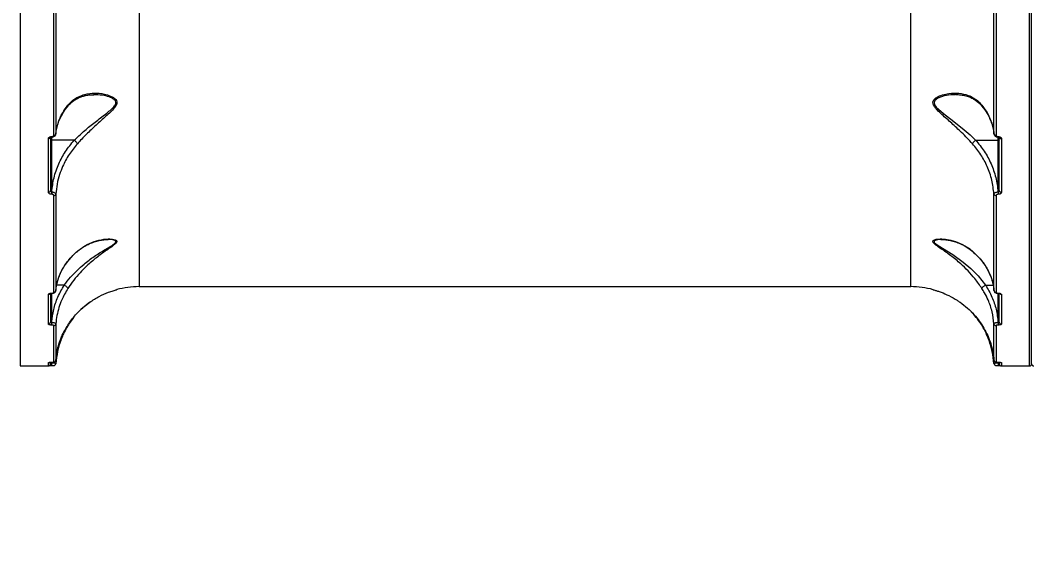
# Model space of a CAD drawing. Header units: millimetres. Extents: x -8760 to 8364, y -7998 to 7451.
# Drawn here: x 62.4 to 548.4, y -2924.8 to -2662.8 of the extents above; entities that cross this region are included whole.
import ezdxf

# ---------------------------------------------------------------- set-up
doc = ezdxf.new("R2010")
doc.units = ezdxf.units.MM
for name, color, linetype in [('DIKOM_ОБЪЕКТ', 7, 'Continuous'), ('DIKOM_РАЗМЕР_ЗОНА', 7, 'Continuous'), ('DIKOM_РАЗМЕР_ОБЪЕКТА', 7, 'Continuous')]:
    doc.layers.add(name, color=color, linetype=linetype)
doc.styles.add('style1', font='arial.ttf', dxfattribs={"width": 0.8})
doc.dimstyles.new('1-50', dxfattribs={"dimtxt": 300, "dimasz": 200, "dimexe": 100, "dimexo": 0, "dimgap": 100, "dimtad": 1, "dimtxsty": 'style1', "dimcen": 200, "dimclrd": 7, "dimclre": 7, "dimclrt": 7, "dimadec": 1, "dimazin": 2, "dimtfac": 1, "dimtmove": 0, "dimatfit": 2, "dimfxl": 0, "dimlwd": 25, "dimlwe": 18, "dimarcsym": 0})

# ---------------------------------------------------------------- blocks, each defined once
blk = doc.blocks.new('*D21')
at = {"layer": 'Defpoints', "color": 0, "transparency": 16777216}
for p in [(-7755.65, -10.55), (8364.4, -2410.44), (8364.4, -7897.56)]:
    blk.add_point(p, dxfattribs=at)
at = {"layer": 'DIKOM_РАЗМЕР_ЗОНА', "color": 7, "lineweight": 18, "transparency": 16777216}
for p, q in [((-7755.65, -10.55), (-7755.65, -7997.56)), ((8364.4, -2410.44), (8364.4, -7997.56))]:
    blk.add_line(p, q, dxfattribs=at)
at = {"layer": 'DIKOM_РАЗМЕР_ЗОНА', "color": 7, "lineweight": 25, "transparency": 16777216}
blk.add_line((-7555.65, -7897.56), (8164.4, -7897.56), dxfattribs=at)
at = {"layer": 'DIKOM_РАЗМЕР_ЗОНА', "color": 7, "transparency": 16777216}
for points in [[(-7555.65, -7864.23), (-7555.65, -7930.9), (-7755.65, -7897.56)], [(8164.4, -7864.23), (8164.4, -7930.9), (8364.4, -7897.56)]]:
    blk.add_solid(points, dxfattribs=at)
at = {"layer": 'DIKOM_РАЗМЕР_ЗОНА', "color": 7, "transparency": 16777216, "insert": (1040.74, -7644.39), "char_height": 300, "attachment_point": 5, "style": 'style1'}
blk.add_mtext('16100', dxfattribs=at)
blk = doc.blocks.new('*D19')
at = {"layer": 'Defpoints', "color": 0, "transparency": 16777216}
for p in [(-5756.7, -306.55), (6365.48, -2710.55), (6365.48, -7111.41)]:
    blk.add_point(p, dxfattribs=at)
at = {"layer": 'DIKOM_РАЗМЕР_ОБЪЕКТА', "color": 7, "lineweight": 18, "transparency": 16777216}
for p, q in [((-5756.7, -306.55), (-5756.7, -7211.41)), ((6365.48, -2710.55), (6365.48, -7211.41))]:
    blk.add_line(p, q, dxfattribs=at)
at = {"layer": 'DIKOM_РАЗМЕР_ОБЪЕКТА', "color": 7, "lineweight": 25, "transparency": 16777216}
blk.add_line((-5556.7, -7111.41), (6165.48, -7111.41), dxfattribs=at)
at = {"layer": 'DIKOM_РАЗМЕР_ОБЪЕКТА', "color": 7, "transparency": 16777216}
for points in [[(-5556.7, -7078.08), (-5556.7, -7144.75), (-5756.7, -7111.41)], [(6165.48, -7078.08), (6165.48, -7144.75), (6365.48, -7111.41)]]:
    blk.add_solid(points, dxfattribs=at)
at = {"layer": 'DIKOM_РАЗМЕР_ОБЪЕКТА', "color": 7, "transparency": 16777216, "insert": (1047.24, -6858.24), "char_height": 300, "attachment_point": 5, "style": 'style1'}
blk.add_mtext('12100', dxfattribs=at)

msp = doc.modelspace()

# ---------------------------------------------------------------- linework, layer by layer
at = {"layer": 'DIKOM_ОБЪЕКТ', "color": 7, "linetype": 'Continuous', "lineweight": 15}
for p, q in [((62.392, -2409.557), (62.392, -2828.554)), ((546.392, -2828.554), (546.392, -2409.557)), ((547.392, -2827.554), (547.392, -2409.554)), ((119.342, -2470.402), (119.342, -2790.554)), ((489.442, -2790.554), (489.442, -2470.402)), ((78.452, -2717.904), (78.452, -2651.927)), ((79.449, -2651.39), (79.449, -2717.221)), ((529.334, -2717.221), (529.334, -2651.39)), ((530.332, -2651.927), (530.332, -2717.904)), ((79.499, -2717.316), (79.575, -2716.659)), ((75.892, -2745.316), (75.892, -2719.596)), ((76.892, -2718.855), (76.892, -2744.514)), ((77.392, -2718.583), (77.447, -2718.583)), ((77.392, -2718.845), (77.392, -2718.583)), ((77.392, -2718.845), (77.447, -2718.845)), ((77.392, -2718.852), (77.392, -2720.324)), ((88.279, -2720.324), (77.392, -2720.324)), ((77.392, -2720.324), (77.392, -2745.126)), ((77.447, -2718.845), (77.447, -2718.583)), ((520.504, -2720.324), (531.392, -2720.324)), ((531.337, -2718.583), (531.392, -2718.583)), ((531.337, -2718.845), (531.337, -2718.583)), ((531.337, -2718.845), (531.392, -2718.845)), ((531.392, -2718.845), (531.392, -2718.583)), ((531.392, -2720.324), (531.392, -2718.879)), ((531.392, -2745.126), (531.392, -2720.324)), ((531.892, -2744.514), (531.892, -2718.855)), ((532.892, -2719.596), (532.892, -2745.316)), ((77.392, -2745.126), (77.471, -2745.126)), ((77.392, -2745.126), (77.392, -2746.256)), ((77.471, -2745.126), (77.471, -2746.256)), ((531.312, -2745.126), (531.392, -2745.126)), ((531.312, -2745.126), (531.312, -2746.256)), ((531.392, -2745.126), (531.392, -2746.256)), ((77.471, -2746.256), (77.392, -2746.256)), ((78.452, -2793.253), (78.452, -2746.866)), ((79.449, -2746.119), (79.449, -2792.404)), ((529.334, -2792.404), (529.334, -2746.119)), ((530.332, -2746.866), (530.332, -2793.253)), ((531.392, -2746.256), (531.312, -2746.256)), ((504.262, -2768), (503.838, -2767.999)), ((75.892, -2808.492), (75.892, -2794.291)), ((76.892, -2793.923), (76.892, -2807.54)), ((77.392, -2793.665), (77.471, -2793.665)), ((77.392, -2793.747), (77.392, -2793.665)), ((77.392, -2793.748), (77.471, -2793.748)), ((77.392, -2793.748), (77.392, -2807.665)), ((77.471, -2793.748), (77.471, -2793.665)), ((83.506, -2789.784), (79.877, -2789.784)), ((119.342, -2790.554), (489.442, -2790.554)), ((525.277, -2789.784), (528.907, -2789.784)), ((531.312, -2793.665), (531.392, -2793.665)), ((531.312, -2793.747), (531.312, -2793.665)), ((531.312, -2793.748), (531.312, -2793.747)), ((531.312, -2793.748), (531.392, -2793.748)), ((531.392, -2793.747), (531.392, -2793.665)), ((531.392, -2807.665), (531.392, -2793.748)), ((531.892, -2807.54), (531.892, -2793.913)), ((532.892, -2794.291), (532.892, -2808.492)), ((95.801, -2797.971), (91.478, -2801.523)), ((77.392, -2807.665), (77.447, -2807.665)), ((77.392, -2807.665), (77.392, -2808.949)), ((77.447, -2808.949), (77.392, -2808.949)), ((77.447, -2807.665), (77.447, -2808.949)), ((79.449, -2808.367), (79.449, -2825.759)), ((529.334, -2825.759), (529.334, -2808.367)), ((531.337, -2807.665), (531.392, -2807.665)), ((531.337, -2807.665), (531.337, -2808.949)), ((531.392, -2808.949), (531.337, -2808.949)), ((531.392, -2807.665), (531.392, -2808.949)), ((78.452, -2826.682), (78.452, -2809.252)), ((530.332, -2809.252), (530.332, -2826.682)), ((75.892, -2828.554), (75.892, -2826.958)), ((76.892, -2826.975), (76.892, -2827.554)), ((77.392, -2826.792), (77.495, -2826.792)), ((77.392, -2826.796), (77.392, -2826.792)), ((77.392, -2826.796), (77.495, -2826.796)), ((77.392, -2826.797), (77.392, -2827.051)), ((77.392, -2827.051), (77.424, -2827.051)), ((77.392, -2827.051), (77.392, -2828.386)), ((77.392, -2828.386), (77.424, -2828.386)), ((77.424, -2827.051), (77.46, -2826.797)), ((77.424, -2827.051), (77.424, -2828.386)), ((77.495, -2826.796), (77.495, -2826.792)), ((531.288, -2826.792), (531.392, -2826.792)), ((531.288, -2826.796), (531.288, -2826.792)), ((531.288, -2826.796), (531.392, -2826.796)), ((531.324, -2826.797), (531.359, -2827.051)), ((531.359, -2827.051), (531.392, -2827.051)), ((531.359, -2827.051), (531.359, -2828.386)), ((531.359, -2828.386), (531.392, -2828.386)), ((531.392, -2826.796), (531.392, -2826.792)), ((531.392, -2827.051), (531.392, -2826.799)), ((531.392, -2827.051), (531.392, -2828.386)), ((531.892, -2827.554), (531.892, -2826.951)), ((532.892, -2826.958), (532.892, -2828.554)), ((62.392, -2828.554), (75.892, -2828.554)), ((532.892, -2828.554), (546.392, -2828.554))]:
    msp.add_line(p, q, dxfattribs=at)
at = {"layer": 'DIKOM_ОБЪЕКТ', "color": 7, "linetype": 'Continuous', "lineweight": 15, "flags": 128}
for points in [[(510.954, -2698.591), (508.656, -2698.588), (505.438, -2699.101), (502.475, -2700.145), (500.993, -2701.233), (500.571, -2702.204), (500.753, -2703.141), (500.882, -2703.399), (501.677, -2704.469), (502.722, -2705.493), (505.12, -2707.475), (510.068, -2711.318), (515.048, -2715.355), (517.835, -2717.811), (520.501, -2720.324), (520.501, -2720.325), (520.501, -2720.325)], [(76.892, -2720.162), (76.901, -2720.194), (76.93, -2720.224), (76.976, -2720.252), (77.038, -2720.277), (77.114, -2720.297), (77.2, -2720.312), (77.294, -2720.321), (77.392, -2720.324)], [(531.892, -2720.161), (531.882, -2720.193), (531.854, -2720.224), (531.807, -2720.252), (531.745, -2720.277), (531.669, -2720.297), (531.583, -2720.312), (531.489, -2720.321), (531.392, -2720.324)], [(503.838, -2767.999), (502.732, -2767.995), (501.079, -2768.354), (500.602, -2768.755), (500.697, -2769.3), (500.702, -2769.308), (500.849, -2769.497), (502.059, -2770.474), (504.643, -2772.073), (509.577, -2775.165), (514.582, -2778.775), (518.243, -2781.916), (521.68, -2785.38), (523.551, -2787.553), (525.269, -2789.784), (525.27, -2789.785), (525.27, -2789.785)], [(79.449, -2827.426), (79.418, -2827.61), (79.359, -2827.772)]]:
    msp.add_lwpolyline(points, dxfattribs=at)
at = {"layer": 'DIKOM_ОБЪЕКТ', "color": 7, "linetype": 'Continuous', "lineweight": 15}
for centre, radius, start, end in [((76.005, -2718.703), 0.9, 262.79044, 350.25937), ((78.555, -2716.985), 0.925, 263.59815, 345.18488), ((530.228, -2716.985), 0.925, 194.80781, 276.40916), ((532.793, -2718.654), 0.947, 200.96419, 275.94936), ((75.981, -2744.403), 0.917, 264.41124, 353.03924), ((532.802, -2744.403), 0.918, 186.9755, 275.58068), ((78.531, -2745.932), 0.937, 265.15476, 348.48114), ((530.252, -2745.932), 0.937, 191.51167, 274.85243), ((75.903, -2793.262), 1.029, 269.36819, 321.59016), ((78.488, -2792.286), 0.968, 267.85441, 352.95607), ((119.342, -2830.554), 40, 90, 105.40224), ((489.442, -2830.554), 40, 74.5152, 90), ((530.295, -2792.286), 0.968, 187.03696, 272.15256), ((532.88, -2793.263), 1.028, 217.70507, 270.63696), ((75.915, -2807.516), 0.977, 268.62797, 358.57298), ((78.472, -2808.27), 0.982, 268.82217, 354.29971), ((530.311, -2808.27), 0.982, 185.6934, 271.18473), ((532.868, -2807.516), 0.977, 181.44089, 271.36499), ((75.891, -2825.954), 1.004, 270.00622, 294.51048), ((75.892, -2827.554), 1, 270, 0), ((78.453, -2825.683), 0.998, 269.8891, 355.66029), ((530.33, -2825.683), 0.998, 184.33289, 270.11772), ((532.892, -2827.554), 1, 180, 270), ((532.891, -2825.955), 1.003, 243.21886, 270.00893), ((546.392, -2827.554), 1, 270, 0), ((548.392, -2827.554), 1, 180, 270)]:
    msp.add_arc(centre, radius, start, end, dxfattribs=at)
for points, knots in [([(85.119, -2704.117), (85.173, -2704.045), (85.629, -2703.435), (86.617, -2702.477), (88.108, -2701.242), (89.796, -2700.216), (91.659, -2699.396), (93.715, -2698.836), (95.712, -2698.509), (97.027, -2698.502), (97.594, -2698.499)], [0, 0, 0, 0, 0.0164907, 0.1409992, 0.2736769, 0.4150718, 0.5643816, 0.719633, 0.8791079, 1, 1, 1, 1]), ([(85.216, -2703.59), (85.932, -2702.805), (87.48, -2701.106), (90.276, -2699.38), (93.797, -2698.081), (97.965, -2697.57), (102.139, -2697.983), (105.215, -2698.885), (107.124, -2699.839), (108.24, -2700.753), (108.679, -2701.597), (108.782, -2702.415), (108.589, -2703.409), (107.497, -2705.017), (105.711, -2706.857), (102.717, -2709.531), (98.767, -2713.04), (94.82, -2716.737), (91.838, -2719.779), (90.453, -2721.289), (89.76, -2722.043)], [0, 0, 0, 0, 0.059053, 0.1277268, 0.1965135, 0.2913057, 0.3861774, 0.452749, 0.4869207, 0.5208955, 0.5489018, 0.5542386, 0.5800327, 0.6151948, 0.6622393, 0.7094936, 0.8075746, 0.9056108, 0.9528155, 1, 1, 1, 1]), ([(88.282, -2720.325), (88.282, -2720.325), (89.784, -2718.984), (92.747, -2716.076), (97.692, -2712.065), (101.834, -2708.903), (104.977, -2706.454), (106.866, -2704.82), (108.041, -2703.36), (108.254, -2702.455), (108.145, -2701.724), (107.671, -2700.968), (106.488, -2700.181), (104.494, -2699.359), (101.48, -2698.622), (98.97, -2698.559), (97.582, -2698.524)], [0, 0, 0, 0, 0.0000256, 0.1384135, 0.2804741, 0.426235, 0.4932213, 0.5613218, 0.6094226, 0.6436089, 0.650668, 0.6882207, 0.7352093, 0.784067, 0.8806211, 1, 1, 1, 1]), ([(519.023, -2722.043), (518.187, -2721.135), (516.513, -2719.318), (513.194, -2715.986), (509.062, -2712.189), (505.044, -2708.651), (502.392, -2706.178), (501.046, -2704.666), (500.224, -2703.424), (499.907, -2702.131), (500.443, -2700.806), (502.061, -2699.531), (504.615, -2698.487), (508.264, -2697.758), (512.453, -2697.639), (516.494, -2698.504), (519.715, -2700.066), (521.916, -2701.704), (523.106, -2703.064), (523.567, -2703.59)], [0, 0, 0, 0, 0.0567898, 0.1136184, 0.2118353, 0.3100257, 0.3620244, 0.3887759, 0.4153906, 0.4457916, 0.4741546, 0.5168548, 0.581001, 0.6453926, 0.7421942, 0.8388426, 0.9001442, 0.9613612, 1, 1, 1, 1]), ([(510.97, -2698.495), (511.165, -2698.487), (512.226, -2698.443), (514.06, -2698.644), (516.318, -2699.134), (518.293, -2699.861), (520.026, -2700.795), (521.644, -2702.024), (522.857, -2703.16), (523.468, -2703.965), (523.622, -2704.168)], [0, 0, 0, 0, 0.0404775, 0.2201511, 0.3911289, 0.5341533, 0.6703299, 0.8144075, 0.953261, 1, 1, 1, 1]), ([(79.449, -2717.221), (79.727, -2715.519), (80.292, -2712.068), (82.37, -2707.472), (84.357, -2704.762), (85.216, -2703.59)], [0, 0, 0, 0, 0.3558612, 0.7214795, 1, 1, 1, 1]), ([(79.575, -2716.659), (79.606, -2716.354), (79.725, -2715.177), (80.254, -2713.143), (81.156, -2710.576), (82.393, -2708.068), (83.712, -2705.899), (84.737, -2704.62), (85.145, -2704.111)], [0, 0, 0, 0, 0.0691868, 0.2674396, 0.4669342, 0.6671483, 0.8674658, 1, 1, 1, 1]), ([(85.216, -2703.59), (85.216, -2703.616), (85.215, -2703.718), (85.191, -2703.892), (85.103, -2703.993), (85.057, -2704.045)], [0, 0, 0, 0, 0.1436224, 0.5623031, 1, 1, 1, 1]), ([(523.567, -2703.59), (524.545, -2704.933), (526.524, -2707.652), (528.225, -2711.689), (529.058, -2714.915), (529.263, -2716.623), (529.334, -2717.221)], [0, 0, 0, 0, 0.3181964, 0.6439654, 0.8752548, 1, 1, 1, 1]), ([(523.567, -2703.59), (523.567, -2703.616), (523.568, -2703.718), (523.592, -2703.892), (523.68, -2703.993), (523.726, -2704.044)], [0, 0, 0, 0, 0.14374125, 0.56276837, 1, 1, 1, 1]), ([(523.638, -2704.113), (523.891, -2704.415), (524.771, -2705.469), (525.998, -2707.395), (527.314, -2709.867), (528.312, -2712.424), (529.007, -2714.913), (529.209, -2716.555), (529.302, -2717.316)], [0, 0, 0, 0, 0.0757378, 0.2642642, 0.4539662, 0.6444266, 0.8351667, 1, 1, 1, 1]), ([(75.892, -2719.596), (75.908, -2719.482), (75.941, -2719.255), (76.2, -2718.951), (76.581, -2718.722), (77.003, -2718.6), (77.281, -2718.588), (77.392, -2718.583)], [0, 0, 0, 0, 0.2150621, 0.4299867, 0.6447254, 0.8592339, 1, 1, 1, 1]), ([(76.857, -2718.996), (76.856, -2718.996), (76.855, -2718.995), (76.921, -2718.947), (77.038, -2718.896), (77.202, -2718.853), (77.329, -2718.848), (77.392, -2718.846)], [0, 0, 0, 0, 0.18900359, 0.39086679, 0.58156553, 0.7926319, 1, 1, 1, 1]), ([(77.446, -2718.845), (77.446, -2718.845), (77.702, -2718.871), (78.213, -2718.754), (78.841, -2718.439), (79.255, -2717.961), (79.455, -2717.512), (79.43, -2717.25), (79.423, -2717.177)], [0, 0, 0, 0, 0.0003233, 0.2599341, 0.5046005, 0.721738, 0.922682, 1, 1, 1, 1]), ([(77.447, -2718.583), (77.521, -2718.579), (77.709, -2718.571), (77.991, -2718.489), (78.246, -2718.336), (78.418, -2718.132), (78.44, -2717.98), (78.452, -2717.904)], [0, 0, 0, 0, 0.1422541, 0.3571193, 0.5715929, 0.785737, 1, 1, 1, 1]), ([(77.471, -2745.126), (77.762, -2742.851), (78.351, -2738.242), (80.671, -2731.732), (83.889, -2725.614), (86.804, -2722.102), (88.279, -2720.324)], [0, 0, 0, 0, 0.25165216, 0.50986052, 0.75187046, 1, 1, 1, 1]), ([(88.279, -2720.324), (88.28, -2720.325), (88.28, -2720.325), (88.281, -2720.325), (88.282, -2720.325), (88.282, -2720.325)], [0, 0, 0, 0, 0.49411208, 0.8817968, 1, 1, 1, 1]), ([(88.282, -2720.325), (88.452, -2720.471), (88.792, -2720.764), (89.246, -2721.246), (89.551, -2721.642), (89.702, -2721.899), (89.745, -2722.007), (89.76, -2722.043)], [0, 0, 0, 0, 0.2488043, 0.4976042, 0.7463752, 0.9126839, 1, 1, 1, 1]), ([(519.023, -2722.043), (519.038, -2722.007), (519.081, -2721.899), (519.232, -2721.642), (519.537, -2721.246), (519.991, -2720.764), (520.331, -2720.471), (520.501, -2720.325)], [0, 0, 0, 0, 0.087319, 0.2536331, 0.5024123, 0.7512205, 1, 1, 1, 1]), ([(520.501, -2720.325), (520.502, -2720.325), (520.502, -2720.325), (520.503, -2720.324), (520.504, -2720.324), (520.504, -2720.324)], [0, 0, 0, 0, 0.388794, 0.871179, 1, 1, 1, 1]), ([(520.504, -2720.324), (521.944, -2722.056), (524.862, -2725.565), (528.065, -2731.626), (530.417, -2738.183), (531.011, -2742.791), (531.312, -2745.126)], [0, 0, 0, 0, 0.24196652, 0.49013976, 0.74177686, 1, 1, 1, 1]), ([(529.302, -2717.316), (529.327, -2717.434), (529.352, -2717.556), (529.355, -2717.679), (529.355, -2717.683)], [0, 0, 0, 0, 0.9679364, 1, 1, 1, 1]), ([(529.356, -2717.306), (529.353, -2717.339), (529.338, -2717.56), (529.528, -2717.946), (529.892, -2718.388), (530.436, -2718.7), (530.95, -2718.855), (531.262, -2718.829), (531.336, -2718.823)], [0, 0, 0, 0, 0.0372886, 0.2455554, 0.4492052, 0.6711772, 0.9223016, 1, 1, 1, 1]), ([(530.332, -2717.904), (530.343, -2717.98), (530.365, -2718.132), (530.538, -2718.336), (530.792, -2718.489), (531.075, -2718.571), (531.262, -2718.579), (531.337, -2718.583)], [0, 0, 0, 0, 0.214278, 0.4284371, 0.6429258, 0.8577359, 1, 1, 1, 1]), ([(531.391, -2718.847), (531.447, -2718.849), (531.571, -2718.851), (531.738, -2718.893), (531.859, -2718.946), (531.926, -2718.994), (531.928, -2718.998), (531.93, -2719)], [0, 0, 0, 0, 0.1827368, 0.4091439, 0.6115019, 0.8033251, 1, 1, 1, 1]), ([(531.392, -2718.583), (531.502, -2718.588), (531.781, -2718.6), (532.202, -2718.722), (532.583, -2718.951), (532.842, -2719.255), (532.875, -2719.482), (532.892, -2719.596)], [0, 0, 0, 0, 0.1407661, 0.3552746, 0.5700133, 0.7849379, 1, 1, 1, 1]), ([(89.76, -2722.043), (88.388, -2723.711), (85.61, -2727.09), (82.943, -2732.164), (81.128, -2736.961), (79.964, -2741.367), (79.621, -2744.528), (79.449, -2746.119)], [0, 0, 0, 0, 0.2398792, 0.485875, 0.639422, 0.8185486, 1, 1, 1, 1]), ([(529.334, -2746.119), (529.063, -2743.897), (528.514, -2739.392), (526.289, -2733.059), (523.207, -2727.138), (520.429, -2723.756), (519.023, -2722.043)], [0, 0, 0, 0, 0.2536079, 0.5139749, 0.7539731, 1, 1, 1, 1]), ([(77.392, -2746.256), (77.305, -2746.253), (77.048, -2746.245), (76.63, -2746.147), (76.224, -2745.936), (75.945, -2745.646), (75.909, -2745.426), (75.892, -2745.316)], [0, 0, 0, 0, 0.108311, 0.3204273, 0.5430514, 0.7715373, 1, 1, 1, 1]), ([(76.892, -2744.514), (76.897, -2744.585), (76.909, -2744.724), (76.997, -2744.91), (77.121, -2745.041), (77.234, -2745.098), (77.319, -2745.121), (77.362, -2745.124), (77.392, -2745.126)], [0, 0, 0, 0, 0.2553364, 0.49888, 0.7166839, 0.8616362, 0.9069613, 1, 1, 1, 1]), ([(77.471, -2745.126), (77.588, -2745.133), (77.924, -2745.153), (78.467, -2745.267), (79, -2745.492), (79.371, -2745.791), (79.423, -2746.01), (79.449, -2746.119)], [0, 0, 0, 0, 0.1131907, 0.3259286, 0.5479701, 0.7754529, 1, 1, 1, 1]), ([(529.334, -2746.119), (529.35, -2746.037), (529.384, -2745.853), (529.651, -2745.582), (530.096, -2745.346), (530.669, -2745.177), (531.098, -2745.143), (531.312, -2745.126)], [0, 0, 0, 0, 0.1700476, 0.380819, 0.5867092, 0.7931111, 1, 1, 1, 1]), ([(531.392, -2745.126), (531.437, -2745.121), (531.492, -2745.116), (531.596, -2745.077), (531.706, -2745.004), (531.816, -2744.857), (531.881, -2744.687), (531.888, -2744.568), (531.892, -2744.514)], [0, 0, 0, 0, 0.1444667, 0.1754096, 0.3625138, 0.5709785, 0.8046439, 1, 1, 1, 1]), ([(532.892, -2745.316), (532.881, -2745.4), (532.858, -2745.587), (532.655, -2745.853), (532.316, -2746.076), (531.88, -2746.227), (531.555, -2746.246), (531.392, -2746.256)], [0, 0, 0, 0, 0.1742032, 0.3895856, 0.5958267, 0.7978744, 1, 1, 1, 1]), ([(78.452, -2746.866), (78.44, -2746.794), (78.417, -2746.652), (78.235, -2746.463), (77.97, -2746.326), (77.698, -2746.263), (77.53, -2746.258), (77.471, -2746.256)], [0, 0, 0, 0, 0.2287967, 0.457797, 0.6784685, 0.8883107, 1, 1, 1, 1]), ([(531.312, -2746.256), (531.204, -2746.262), (530.99, -2746.275), (530.703, -2746.373), (530.483, -2746.519), (530.353, -2746.691), (530.338, -2746.812), (530.332, -2746.866)], [0, 0, 0, 0, 0.20394927, 0.40799252, 0.61352837, 0.82657757, 1, 1, 1, 1]), ([(83.513, -2789.785), (83.513, -2789.785), (84.431, -2788.519), (86.378, -2786.089), (89.593, -2782.732), (93.378, -2779.343), (97.855, -2775.964), (101.972, -2773.363), (105.066, -2771.523), (106.969, -2770.36), (107.967, -2769.542), (108.247, -2769.01), (108.218, -2768.756), (107.934, -2768.439), (107.291, -2768.157), (106.04, -2767.982), (105.069, -2767.895), (104.525, -2767.934), (104.508, -2767.935)], [0, 0, 0, 0, 0.0000491, 0.1133962, 0.2167822, 0.3226767, 0.4689921, 0.6190558, 0.6869757, 0.7560375, 0.8111139, 0.8229743, 0.8536404, 0.8628295, 0.9028265, 0.9500645, 0.9984188, 1, 1, 1, 1]), ([(89.76, -2773.522), (90.933, -2772.616), (93.508, -2770.628), (97.842, -2768.764), (101.906, -2767.819), (104.87, -2767.633), (106.701, -2767.745), (107.877, -2767.989), (108.683, -2768.413), (108.8, -2768.897), (108.513, -2769.541), (107.598, -2770.422), (105.795, -2771.717), (102.848, -2773.705), (98.933, -2776.558), (94.638, -2780.197), (91.022, -2783.874), (87.916, -2787.49), (86.144, -2790.08), (85.216, -2791.435)], [0, 0, 0, 0, 0.0790143, 0.1734912, 0.2680521, 0.3287206, 0.3613604, 0.3938956, 0.4223249, 0.4513105, 0.4599346, 0.4989815, 0.5451066, 0.59144, 0.6890351, 0.7865939, 0.8555731, 0.9244487, 1, 1, 1, 1]), ([(89.636, -2773.811), (90.022, -2773.473), (91.034, -2772.59), (92.798, -2771.408), (94.938, -2770.222), (97.25, -2769.254), (99.634, -2768.536), (101.9, -2768.104), (103.515, -2767.934), (104.323, -2767.943), (104.51, -2767.945)], [0, 0, 0, 0, 0.0842162, 0.2205495, 0.3651113, 0.5171271, 0.6771567, 0.8240148, 0.9590918, 1, 1, 1, 1]), ([(523.567, -2791.435), (523.034, -2790.639), (521.968, -2789.047), (519.759, -2786.175), (516.909, -2782.947), (513.036, -2779.19), (508.584, -2775.599), (504.476, -2772.711), (501.613, -2770.761), (500.476, -2769.764), (500.051, -2769.126), (499.969, -2768.637), (500.588, -2768.067), (502.358, -2767.655), (505.182, -2767.636), (509.003, -2768.233), (513.175, -2769.62), (516.664, -2771.581), (518.527, -2773.114), (519.023, -2773.522)], [0, 0, 0, 0, 0.0444635, 0.0889578, 0.1635209, 0.2382082, 0.3367397, 0.4351982, 0.493492, 0.5320777, 0.5401514, 0.5665038, 0.5926831, 0.638218, 0.7083409, 0.7787099, 0.8724527, 0.9660333, 1, 1, 1, 1]), ([(503.837, -2767.938), (504.191, -2767.936), (505.116, -2767.933), (506.84, -2768.098), (509.029, -2768.507), (511.461, -2769.227), (513.818, -2770.202), (516.002, -2771.427), (517.748, -2772.611), (518.752, -2773.493), (519.132, -2773.827)], [0, 0, 0, 0, 0.07393239, 0.19330582, 0.33712265, 0.48912204, 0.64776795, 0.78693151, 0.9194039, 1, 1, 1, 1]), ([(79.449, -2792.404), (79.733, -2790.598), (80.311, -2786.934), (82.628, -2781.915), (85.73, -2777.353), (88.406, -2774.809), (89.76, -2773.522)], [0, 0, 0, 0, 0.2625659, 0.5326645, 0.7636477, 1, 1, 1, 1]), ([(80.4, -2787.649), (80.627, -2786.922), (81.135, -2785.295), (82.292, -2782.84), (83.78, -2780.309), (85.558, -2777.903), (87.481, -2775.715), (88.936, -2774.402), (89.612, -2773.792)], [0, 0, 0, 0, 0.1442163, 0.3228019, 0.5003833, 0.6752074, 0.8490254, 1, 1, 1, 1]), ([(89.76, -2773.522), (89.746, -2773.563), (89.71, -2773.666), (89.638, -2773.734), (89.595, -2773.775)], [0, 0, 0, 0, 0.3970509, 1, 1, 1, 1]), ([(519.023, -2773.522), (520.346, -2774.778), (523.023, -2777.32), (525.684, -2781.197), (527.558, -2784.962), (528.795, -2788.541), (529.154, -2791.111), (529.334, -2792.404)], [0, 0, 0, 0, 0.2308636, 0.467173, 0.6265669, 0.8119895, 1, 1, 1, 1]), ([(519.023, -2773.522), (519.038, -2773.563), (519.074, -2773.667), (519.146, -2773.736), (519.19, -2773.777)], [0, 0, 0, 0, 0.3936133, 1, 1, 1, 1]), ([(519.18, -2773.787), (519.905, -2774.45), (521.394, -2775.811), (523.34, -2778.044), (525.076, -2780.43), (526.533, -2782.885), (527.26, -2784.572), (527.615, -2785.395)], [0, 0, 0, 0, 0.1918709, 0.3941082, 0.5982032, 0.8039121, 1, 1, 1, 1]), ([(79.48, -2792.449), (79.524, -2791.934), (79.648, -2790.498), (79.974, -2788.891), (80.341, -2787.822), (80.4, -2787.649)], [0, 0, 0, 0, 0.3196569, 0.8898163, 1, 1, 1, 1]), ([(527.615, -2785.395), (527.634, -2785.436), (528.049, -2786.342), (528.58, -2788.175), (529.144, -2790.491), (529.261, -2791.927), (529.304, -2792.45)], [0, 0, 0, 0, 0.0178293, 0.3983404, 0.7808041, 1, 1, 1, 1]), ([(75.892, -2794.291), (75.902, -2794.236), (75.925, -2794.112), (76.128, -2793.934), (76.467, -2793.785), (76.903, -2793.684), (77.229, -2793.671), (77.392, -2793.665)], [0, 0, 0, 0, 0.17420354, 0.38957748, 0.59579462, 0.7978712, 1, 1, 1, 1]), ([(76.676, -2793.873), (76.675, -2793.873), (76.666, -2793.88), (76.705, -2793.856), (76.8, -2793.822), (76.976, -2793.779), (77.186, -2793.75), (77.332, -2793.751), (77.392, -2793.751)], [0, 0, 0, 0, 0.0116184, 0.1901334, 0.3680635, 0.5946775, 0.8344783, 1, 1, 1, 1]), ([(77.447, -2807.665), (77.702, -2805.621), (78.219, -2801.481), (80.25, -2795.412), (82.414, -2791.672), (83.506, -2789.784)], [0, 0, 0, 0, 0.3257306, 0.659682, 1, 1, 1, 1]), ([(77.471, -2793.743), (77.512, -2793.744), (77.78, -2793.753), (78.313, -2793.663), (78.886, -2793.422), (79.271, -2793.011), (79.443, -2792.656), (79.433, -2792.445), (79.43, -2792.387)], [0, 0, 0, 0, 0.04328396, 0.28474892, 0.57645081, 0.763446, 0.93491848, 1, 1, 1, 1]), ([(77.471, -2793.665), (77.579, -2793.66), (77.793, -2793.652), (78.08, -2793.586), (78.3, -2793.488), (78.43, -2793.371), (78.445, -2793.29), (78.452, -2793.253)], [0, 0, 0, 0, 0.2040206, 0.4080601, 0.6135538, 0.8265347, 1, 1, 1, 1]), ([(85.216, -2791.435), (84.167, -2793.232), (82.459, -2796.159), (80.88, -2800.559), (79.888, -2804.389), (79.597, -2807.025), (79.449, -2808.367)], [0, 0, 0, 0, 0.3422171, 0.557266, 0.7746038, 1, 1, 1, 1]), ([(83.506, -2789.784), (83.508, -2789.784), (83.51, -2789.784), (83.512, -2789.785), (83.513, -2789.785)], [0, 0, 0, 0, 0.61897835, 1, 1, 1, 1]), ([(83.513, -2789.785), (83.705, -2789.904), (84.089, -2790.14), (84.599, -2790.548), (84.987, -2790.938), (85.172, -2791.22), (85.216, -2791.37), (85.216, -2791.422), (85.216, -2791.435)], [0, 0, 0, 0, 0.212706, 0.425407, 0.6381203, 0.8508225, 0.9619312, 1, 1, 1, 1]), ([(95.734, -2798.012), (97.231, -2797.042), (100.263, -2795.077), (104.136, -2793.431), (106.658, -2792.576), (107.918, -2792.205), (108.604, -2792.02), (108.853, -2791.955), (108.608, -2792.02), (108.507, -2792.047)], [0, 0, 0, 0, 0.27759504, 0.56258637, 0.71374377, 0.79033453, 0.86934611, 0.94550447, 1, 1, 1, 1]), ([(500.113, -2792.003), (500.101, -2792), (500.071, -2791.992), (500.921, -2792.218), (502.272, -2792.624), (504.572, -2793.416), (507.768, -2794.78), (510.85, -2796.498), (512.6, -2797.703), (513.049, -2798.012)], [0, 0, 0, 0, 0.06230392, 0.16251988, 0.2802383, 0.40115659, 0.65357451, 0.9112496, 1, 1, 1, 1]), ([(523.567, -2791.435), (523.567, -2791.422), (523.567, -2791.37), (523.612, -2791.22), (523.797, -2790.938), (524.184, -2790.548), (524.695, -2790.14), (525.078, -2789.904), (525.27, -2789.785)], [0, 0, 0, 0, 0.0380683, 0.1491757, 0.3618875, 0.5745982, 0.7872966, 1, 1, 1, 1]), ([(529.334, -2808.367), (529.093, -2806.435), (528.603, -2802.522), (526.873, -2797.554), (525.086, -2793.879), (523.987, -2792.111), (523.567, -2791.435)], [0, 0, 0, 0, 0.324708, 0.6574798, 0.8690033, 1, 1, 1, 1]), ([(525.27, -2789.785), (525.272, -2789.785), (525.274, -2789.784), (525.276, -2789.784), (525.277, -2789.784)], [0, 0, 0, 0, 0.6109506, 1, 1, 1, 1]), ([(525.277, -2789.784), (526.369, -2791.672), (528.507, -2795.366), (530.55, -2801.43), (531.072, -2805.569), (531.337, -2807.665)], [0, 0, 0, 0, 0.340318, 0.6660487, 1, 1, 1, 1]), ([(529.357, -2792.447), (529.37, -2792.563), (529.399, -2792.818), (529.624, -2793.149), (529.951, -2793.43), (530.423, -2793.641), (530.909, -2793.754), (531.232, -2793.736), (531.312, -2793.731)], [0, 0, 0, 0, 0.1328892, 0.2914986, 0.4528923, 0.647904, 0.9136634, 1, 1, 1, 1]), ([(530.332, -2793.253), (530.343, -2793.302), (530.366, -2793.398), (530.548, -2793.526), (530.813, -2793.617), (531.085, -2793.66), (531.253, -2793.663), (531.312, -2793.665)], [0, 0, 0, 0, 0.2288007, 0.4578659, 0.6785398, 0.8883826, 1, 1, 1, 1]), ([(531.391, -2793.751), (531.451, -2793.751), (531.607, -2793.75), (531.829, -2793.783), (532.004, -2793.827), (532.1, -2793.868), (532.101, -2793.869), (532.101, -2793.87)], [0, 0, 0, 0, 0.1629461, 0.4284793, 0.6544928, 0.8458201, 1, 1, 1, 1]), ([(531.392, -2793.665), (531.478, -2793.666), (531.736, -2793.672), (532.153, -2793.737), (532.559, -2793.879), (532.838, -2794.072), (532.874, -2794.218), (532.892, -2794.291)], [0, 0, 0, 0, 0.1082662, 0.3204254, 0.5430516, 0.7715365, 1, 1, 1, 1]), ([(79.449, -2825.759), (79.758, -2823.47), (80.226, -2820.009), (81.791, -2815.501), (83.593, -2811.508), (86.351, -2807.024), (89.764, -2803.042), (92.982, -2800.065), (94.817, -2798.696), (95.734, -2798.012)], [0, 0, 0, 0, 0.2227135, 0.3367348, 0.4507485, 0.631004, 0.8132761, 0.9066455, 1, 1, 1, 1]), ([(513.049, -2798.012), (514.255, -2798.926), (516.682, -2800.767), (519.731, -2803.846), (522.372, -2807.091), (524.572, -2810.474), (526.396, -2814.036), (527.807, -2817.739), (528.864, -2821.663), (529.173, -2824.356), (529.334, -2825.759)], [0, 0, 0, 0, 0.1236848, 0.2488955, 0.3689546, 0.4907446, 0.612546, 0.7380559, 0.8635705, 1, 1, 1, 1]), ([(526.576, -2815.309), (526.332, -2814.714), (525.741, -2813.273), (524.584, -2810.95), (522.919, -2808.146), (520.887, -2805.291), (519.235, -2803.518), (518.449, -2802.673)], [0, 0, 0, 0, 0.1309312, 0.316886, 0.5075233, 0.7655411, 1, 1, 1, 1]), ([(77.392, -2808.949), (77.281, -2808.947), (77.003, -2808.941), (76.581, -2808.887), (76.2, -2808.784), (75.941, -2808.647), (75.908, -2808.544), (75.892, -2808.492)], [0, 0, 0, 0, 0.1407626, 0.3552737, 0.570025, 0.7849615, 1, 1, 1, 1]), ([(76.892, -2807.54), (76.897, -2807.554), (76.908, -2807.583), (76.994, -2807.62), (77.121, -2807.648), (77.262, -2807.663), (77.355, -2807.665), (77.392, -2807.665)], [0, 0, 0, 0, 0.2150674, 0.4299843, 0.6447975, 0.8592871, 1, 1, 1, 1]), ([(77.447, -2807.665), (77.595, -2807.673), (77.969, -2807.694), (78.533, -2807.789), (79.04, -2807.95), (79.383, -2808.152), (79.427, -2808.296), (79.449, -2808.367)], [0, 0, 0, 0, 0.1424116, 0.3572763, 0.5716875, 0.785759, 1, 1, 1, 1]), ([(78.452, -2809.252), (78.44, -2809.218), (78.418, -2809.15), (78.246, -2809.06), (77.991, -2808.991), (77.709, -2808.954), (77.521, -2808.951), (77.447, -2808.949)], [0, 0, 0, 0, 0.214223, 0.428397, 0.6428603, 0.8577304, 1, 1, 1, 1]), ([(88.131, -2805.194), (87.526, -2805.949), (86.259, -2807.53), (84.587, -2810.248), (83.201, -2812.901), (82.501, -2814.598), (82.207, -2815.309)], [0, 0, 0, 0, 0.24789061, 0.51920071, 0.79839109, 1, 1, 1, 1]), ([(529.334, -2808.367), (529.356, -2808.296), (529.4, -2808.152), (529.743, -2807.95), (530.25, -2807.789), (530.814, -2807.694), (531.188, -2807.673), (531.337, -2807.665)], [0, 0, 0, 0, 0.2142366, 0.42831, 0.6427231, 0.8576249, 1, 1, 1, 1]), ([(531.337, -2808.949), (531.262, -2808.951), (531.075, -2808.954), (530.792, -2808.991), (530.538, -2809.06), (530.365, -2809.15), (530.343, -2809.218), (530.332, -2809.252)], [0, 0, 0, 0, 0.1422795, 0.3570947, 0.571573, 0.785762, 1, 1, 1, 1]), ([(531.392, -2807.665), (531.428, -2807.665), (531.521, -2807.663), (531.662, -2807.648), (531.789, -2807.62), (531.875, -2807.583), (531.886, -2807.554), (531.892, -2807.54)], [0, 0, 0, 0, 0.1407221, 0.3552257, 0.5699394, 0.784944, 1, 1, 1, 1]), ([(532.892, -2808.492), (532.875, -2808.544), (532.842, -2808.647), (532.583, -2808.784), (532.202, -2808.887), (531.781, -2808.941), (531.502, -2808.947), (531.392, -2808.949)], [0, 0, 0, 0, 0.2150385, 0.429975, 0.6447263, 0.8592374, 1, 1, 1, 1]), ([(82.207, -2815.309), (82.08, -2815.64), (81.283, -2817.719), (80.097, -2821.729), (79.668, -2825.502), (79.449, -2827.426)], [0, 0, 0, 0, 0.0849889, 0.53346716, 1, 1, 1, 1]), ([(82.207, -2815.309), (82.211, -2815.301), (82.237, -2815.232), (82.239, -2815.123), (82.126, -2814.997), (82.095, -2814.962)], [0, 0, 0, 0, 0.0926613, 0.74789, 1, 1, 1, 1]), ([(526.576, -2815.309), (526.573, -2815.301), (526.546, -2815.232), (526.542, -2815.128), (526.65, -2815.007), (526.676, -2814.976)], [0, 0, 0, 0, 0.0960379, 0.7751437, 1, 1, 1, 1]), ([(529.334, -2827.426), (529.116, -2825.502), (528.686, -2821.729), (527.5, -2817.719), (526.703, -2815.64), (526.576, -2815.309)], [0, 0, 0, 0, 0.4665346, 0.915011, 1, 1, 1, 1]), ([(75.892, -2826.958), (75.892, -2826.955), (75.896, -2826.933), (75.979, -2826.894), (76.232, -2826.849), (76.565, -2826.817), (76.956, -2826.796), (77.246, -2826.793), (77.392, -2826.792)], [0, 0, 0, 0, 0.0392597, 0.2872129, 0.4951801, 0.6710016, 0.8352863, 1, 1, 1, 1]), ([(76.267, -2826.865), (76.267, -2826.864), (76.269, -2826.864), (76.363, -2826.847), (76.577, -2826.823), (76.922, -2826.803), (77.264, -2826.794), (77.451, -2826.797), (77.511, -2826.798)], [0, 0, 0, 0, 0.07421235, 0.22646782, 0.4434023, 0.69486809, 0.90095279, 1, 1, 1, 1]), ([(76.363, -2828.399), (76.472, -2828.396), (76.708, -2828.39), (77.112, -2828.385), (77.366, -2828.386), (77.443, -2828.387)], [0, 0, 0, 0, 0.3734736, 0.8105689, 1, 1, 1, 1]), ([(76.892, -2827.428), (76.897, -2827.384), (76.909, -2827.298), (77, -2827.182), (77.125, -2827.102), (77.24, -2827.067), (77.322, -2827.053), (77.366, -2827.052), (77.392, -2827.051)], [0, 0, 0, 0, 0.2685981, 0.5228744, 0.7426099, 0.8690446, 0.9241901, 1, 1, 1, 1]), ([(77.424, -2827.051), (77.525, -2827.054), (77.86, -2827.066), (78.423, -2827.112), (78.992, -2827.2), (79.382, -2827.312), (79.427, -2827.388), (79.449, -2827.426)], [0, 0, 0, 0, 0.094271, 0.3123034, 0.5412204, 0.7714237, 1, 1, 1, 1]), ([(77.425, -2828.386), (77.533, -2828.385), (77.769, -2828.385), (78.103, -2828.379), (78.343, -2828.371), (78.483, -2828.361), (78.591, -2828.348), (78.735, -2828.318), (78.938, -2828.24), (79.183, -2828.069), (79.297, -2827.877), (79.359, -2827.773)], [0, 0, 0, 0, 0.1257039, 0.2730645, 0.4361648, 0.5414342, 0.605484, 0.6583125, 0.7411143, 0.8602021, 1, 1, 1, 1]), ([(77.495, -2826.795), (77.511, -2826.795), (77.654, -2826.797), (77.931, -2826.788), (78.299, -2826.761), (78.557, -2826.723), (78.84, -2826.634), (79.104, -2826.475), (79.32, -2826.215), (79.44, -2825.96), (79.435, -2825.798), (79.434, -2825.756)], [0, 0, 0, 0, 0.0169215, 0.1536816, 0.2948227, 0.4840582, 0.5892306, 0.7105956, 0.8262453, 0.9555587, 1, 1, 1, 1]), ([(77.495, -2826.792), (77.589, -2826.791), (77.778, -2826.789), (78.03, -2826.775), (78.24, -2826.754), (78.397, -2826.725), (78.449, -2826.699), (78.451, -2826.684), (78.452, -2826.682)], [0, 0, 0, 0, 0.1672842, 0.3344362, 0.5091458, 0.7130984, 0.9577311, 1, 1, 1, 1]), ([(529.335, -2825.766), (529.335, -2825.767), (529.319, -2825.887), (529.413, -2826.109), (529.572, -2826.363), (529.769, -2826.532), (529.963, -2826.637), (530.158, -2826.703), (530.395, -2826.75), (530.709, -2826.781), (531.07, -2826.796), (531.263, -2826.795), (531.326, -2826.794)], [0, 0, 0, 0, 0.0006423, 0.1306537, 0.2350312, 0.3261143, 0.4090756, 0.491047, 0.6065215, 0.79717, 0.9339916, 1, 1, 1, 1]), ([(529.338, -2827.435), (529.337, -2827.441), (529.327, -2827.562), (529.413, -2827.775), (529.568, -2828.018), (529.75, -2828.177), (529.924, -2828.273), (530.072, -2828.323), (530.178, -2828.345), (530.263, -2828.357), (530.401, -2828.369), (530.628, -2828.378), (531.007, -2828.385), (531.249, -2828.385), (531.359, -2828.386)], [0, 0, 0, 0, 0.0056077, 0.1255475, 0.2215271, 0.3025321, 0.3710073, 0.4265472, 0.4668595, 0.5036541, 0.564718, 0.7523831, 0.8880146, 1, 1, 1, 1]), ([(529.338, -2827.435), (529.337, -2827.441), (529.327, -2827.562), (529.413, -2827.775), (529.568, -2828.018), (529.75, -2828.177), (529.924, -2828.273), (530.072, -2828.323), (530.178, -2828.345), (530.263, -2828.357), (530.401, -2828.369), (530.628, -2828.378), (531.007, -2828.385), (531.249, -2828.385), (531.359, -2828.386)], [0, 0, 0, 0, 0.0056077, 0.1255475, 0.2215271, 0.3025321, 0.3710073, 0.4265472, 0.4668595, 0.5036541, 0.564718, 0.7523831, 0.8880146, 1, 1, 1, 1]), ([(529.334, -2827.426), (529.348, -2827.396), (529.379, -2827.329), (529.67, -2827.23), (530.132, -2827.143), (530.713, -2827.078), (531.142, -2827.06), (531.359, -2827.051)], [0, 0, 0, 0, 0.1847731, 0.3988125, 0.6012649, 0.7990356, 1, 1, 1, 1]), ([(530.332, -2826.682), (530.348, -2826.698), (530.376, -2826.726), (530.581, -2826.76), (530.838, -2826.781), (531.088, -2826.791), (531.242, -2826.791), (531.288, -2826.792)], [0, 0, 0, 0, 0.3025068, 0.5346556, 0.7254326, 0.9170972, 1, 1, 1, 1]), ([(531.392, -2826.792), (531.462, -2826.792), (531.704, -2826.793), (532.099, -2826.808), (532.508, -2826.843), (532.824, -2826.894), (532.868, -2826.935), (532.892, -2826.958)], [0, 0, 0, 0, 0.0796263, 0.2756816, 0.4707466, 0.7105284, 1, 1, 1, 1]), ([(531.392, -2827.051), (531.434, -2827.053), (531.489, -2827.056), (531.592, -2827.08), (531.703, -2827.125), (531.812, -2827.213), (531.879, -2827.318), (531.888, -2827.393), (531.892, -2827.428)], [0, 0, 0, 0, 0.1271047, 0.1626771, 0.3404487, 0.5453989, 0.7830725, 1, 1, 1, 1]), ([(531.392, -2828.386), (531.405, -2828.386), (531.584, -2828.385), (531.927, -2828.388), (532.266, -2828.393), (532.377, -2828.397), (532.392, -2828.398)], [0, 0, 0, 0, 0.03522942, 0.47697267, 0.92700266, 1, 1, 1, 1]), ([(531.481, -2826.798), (531.548, -2826.798), (531.745, -2826.798), (532.053, -2826.813), (532.338, -2826.836), (532.5, -2826.861), (532.512, -2826.864), (532.517, -2826.865)], [0, 0, 0, 0, 0.1214576, 0.3604541, 0.6194592, 0.871707, 1, 1, 1, 1])]:
    msp.add_open_spline(points, degree=3, knots=knots, dxfattribs=at)

# ---------------------------------------------------------------- dimensions: what is measured, and where the dimension line sits
at = {"layer": 'DIKOM_РАЗМЕР_ЗОНА'}
dim = msp.add_linear_dim(base=(8364.404, -7897.564), p1=(-7755.645, -10.554), p2=(8364.404, -2410.44), text='16100', dimstyle='1-50', dxfattribs=at)
dim.commit()
dim.dimension.update_dxf_attribs({"geometry": '*D21', "text_midpoint": (1040.741, -7897.564), "dimtype": 160})
at = {"layer": 'DIKOM_РАЗМЕР_ОБЪЕКТА'}
dim = msp.add_linear_dim(base=(6365.479, -7111.412), p1=(-5756.695, -306.554), p2=(6365.479, -2710.554), text='12100', dimstyle='1-50', dxfattribs=at)
dim.commit()
dim.dimension.update_dxf_attribs({"geometry": '*D19', "text_midpoint": (1047.24, -7111.412), "dimtype": 160})

doc.saveas('drawing.dxf')
